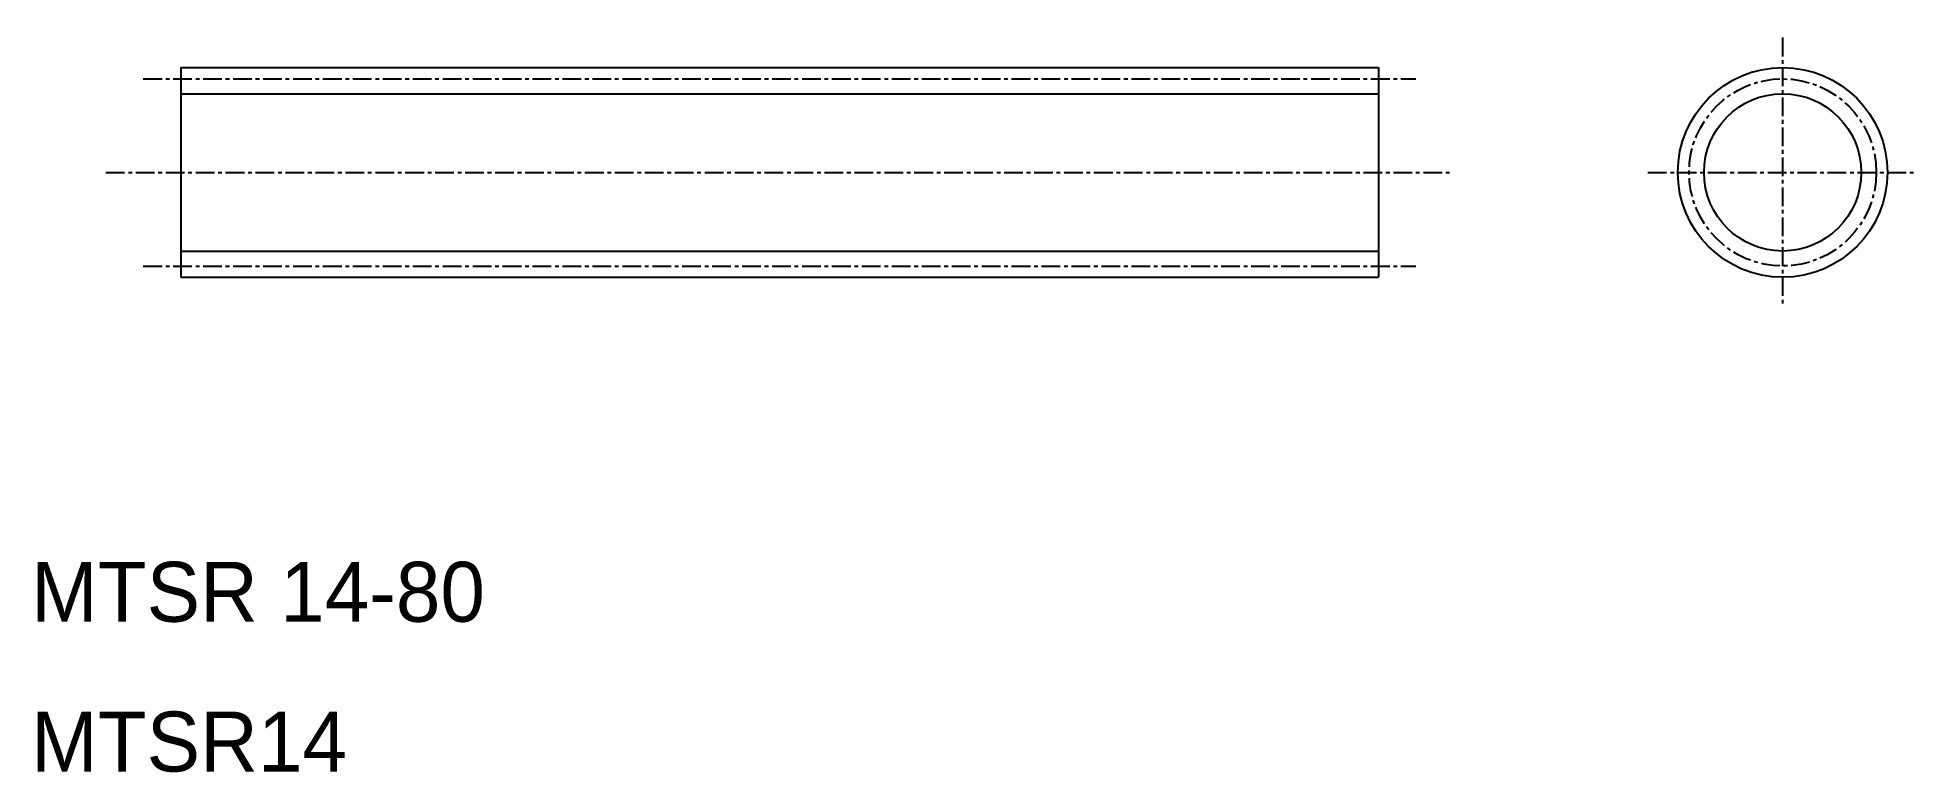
# Model space of a CAD drawing. Extents: x 10 to 136, y 10 to 59.
import ezdxf

# ---------------------------------------------------------------- set-up
doc = ezdxf.new("R2010")
doc.units = 0
doc.linetypes.add('CENTER', pattern=[2, 1.25, -0.25, 0.25, -0.25])
doc.layers.get('0').update_dxf_attribs({"linetype": 'CONTINUOUS'})
doc.layers.add('CENTER', color=1, linetype='CENTER')

msp = doc.modelspace()

# ---------------------------------------------------------------- linework, layer by layer
at = {"color": 7, "linetype": 'CONTINUOUS'}
for p, q in [((20, 57), (100, 57)), ((20, 57), (20, 43)), ((100, 57), (100, 43)), ((20, 53.5), (20, 53.5001)), ((20, 50), (20.0001, 50)), ((20, 43), (100, 43))]:
    msp.add_line(p, q, dxfattribs=at)
at = {"color": 3, "linetype": 'CONTINUOUS'}
for p, q in [((20, 55.25), (100, 55.25)), ((20, 44.75), (100, 44.75))]:
    msp.add_line(p, q, dxfattribs=at)
at = {"color": 7, "linetype": 'CONTINUOUS'}
msp.add_circle((127, 50), 7, dxfattribs=at)
at = {"color": 3, "linetype": 'CONTINUOUS'}
msp.add_circle((127, 50), 5.25, dxfattribs=at)
at = {"layer": 'CENTER', "color": 1, "linetype": 'CENTER'}
for p, q in [((127, 59), (127, 41)), ((17.5, 56.25), (102.5, 56.25)), ((15, 50), (105, 50)), ((118, 50), (136, 50)), ((17.5, 43.75), (102.5, 43.75))]:
    msp.add_line(p, q, dxfattribs=at)
msp.add_circle((127, 50), 6.25, dxfattribs=at)

# ---------------------------------------------------------------- texts
at = {"color": 7, "linetype": 'CONTINUOUS'}
for s, p in [('MTSR 14-80', (10, 20)), ('MTSR14', (10, 10))]:
    msp.add_text(s, height=4, dxfattribs=at).set_placement(p)

doc.saveas('drawing.dxf')
